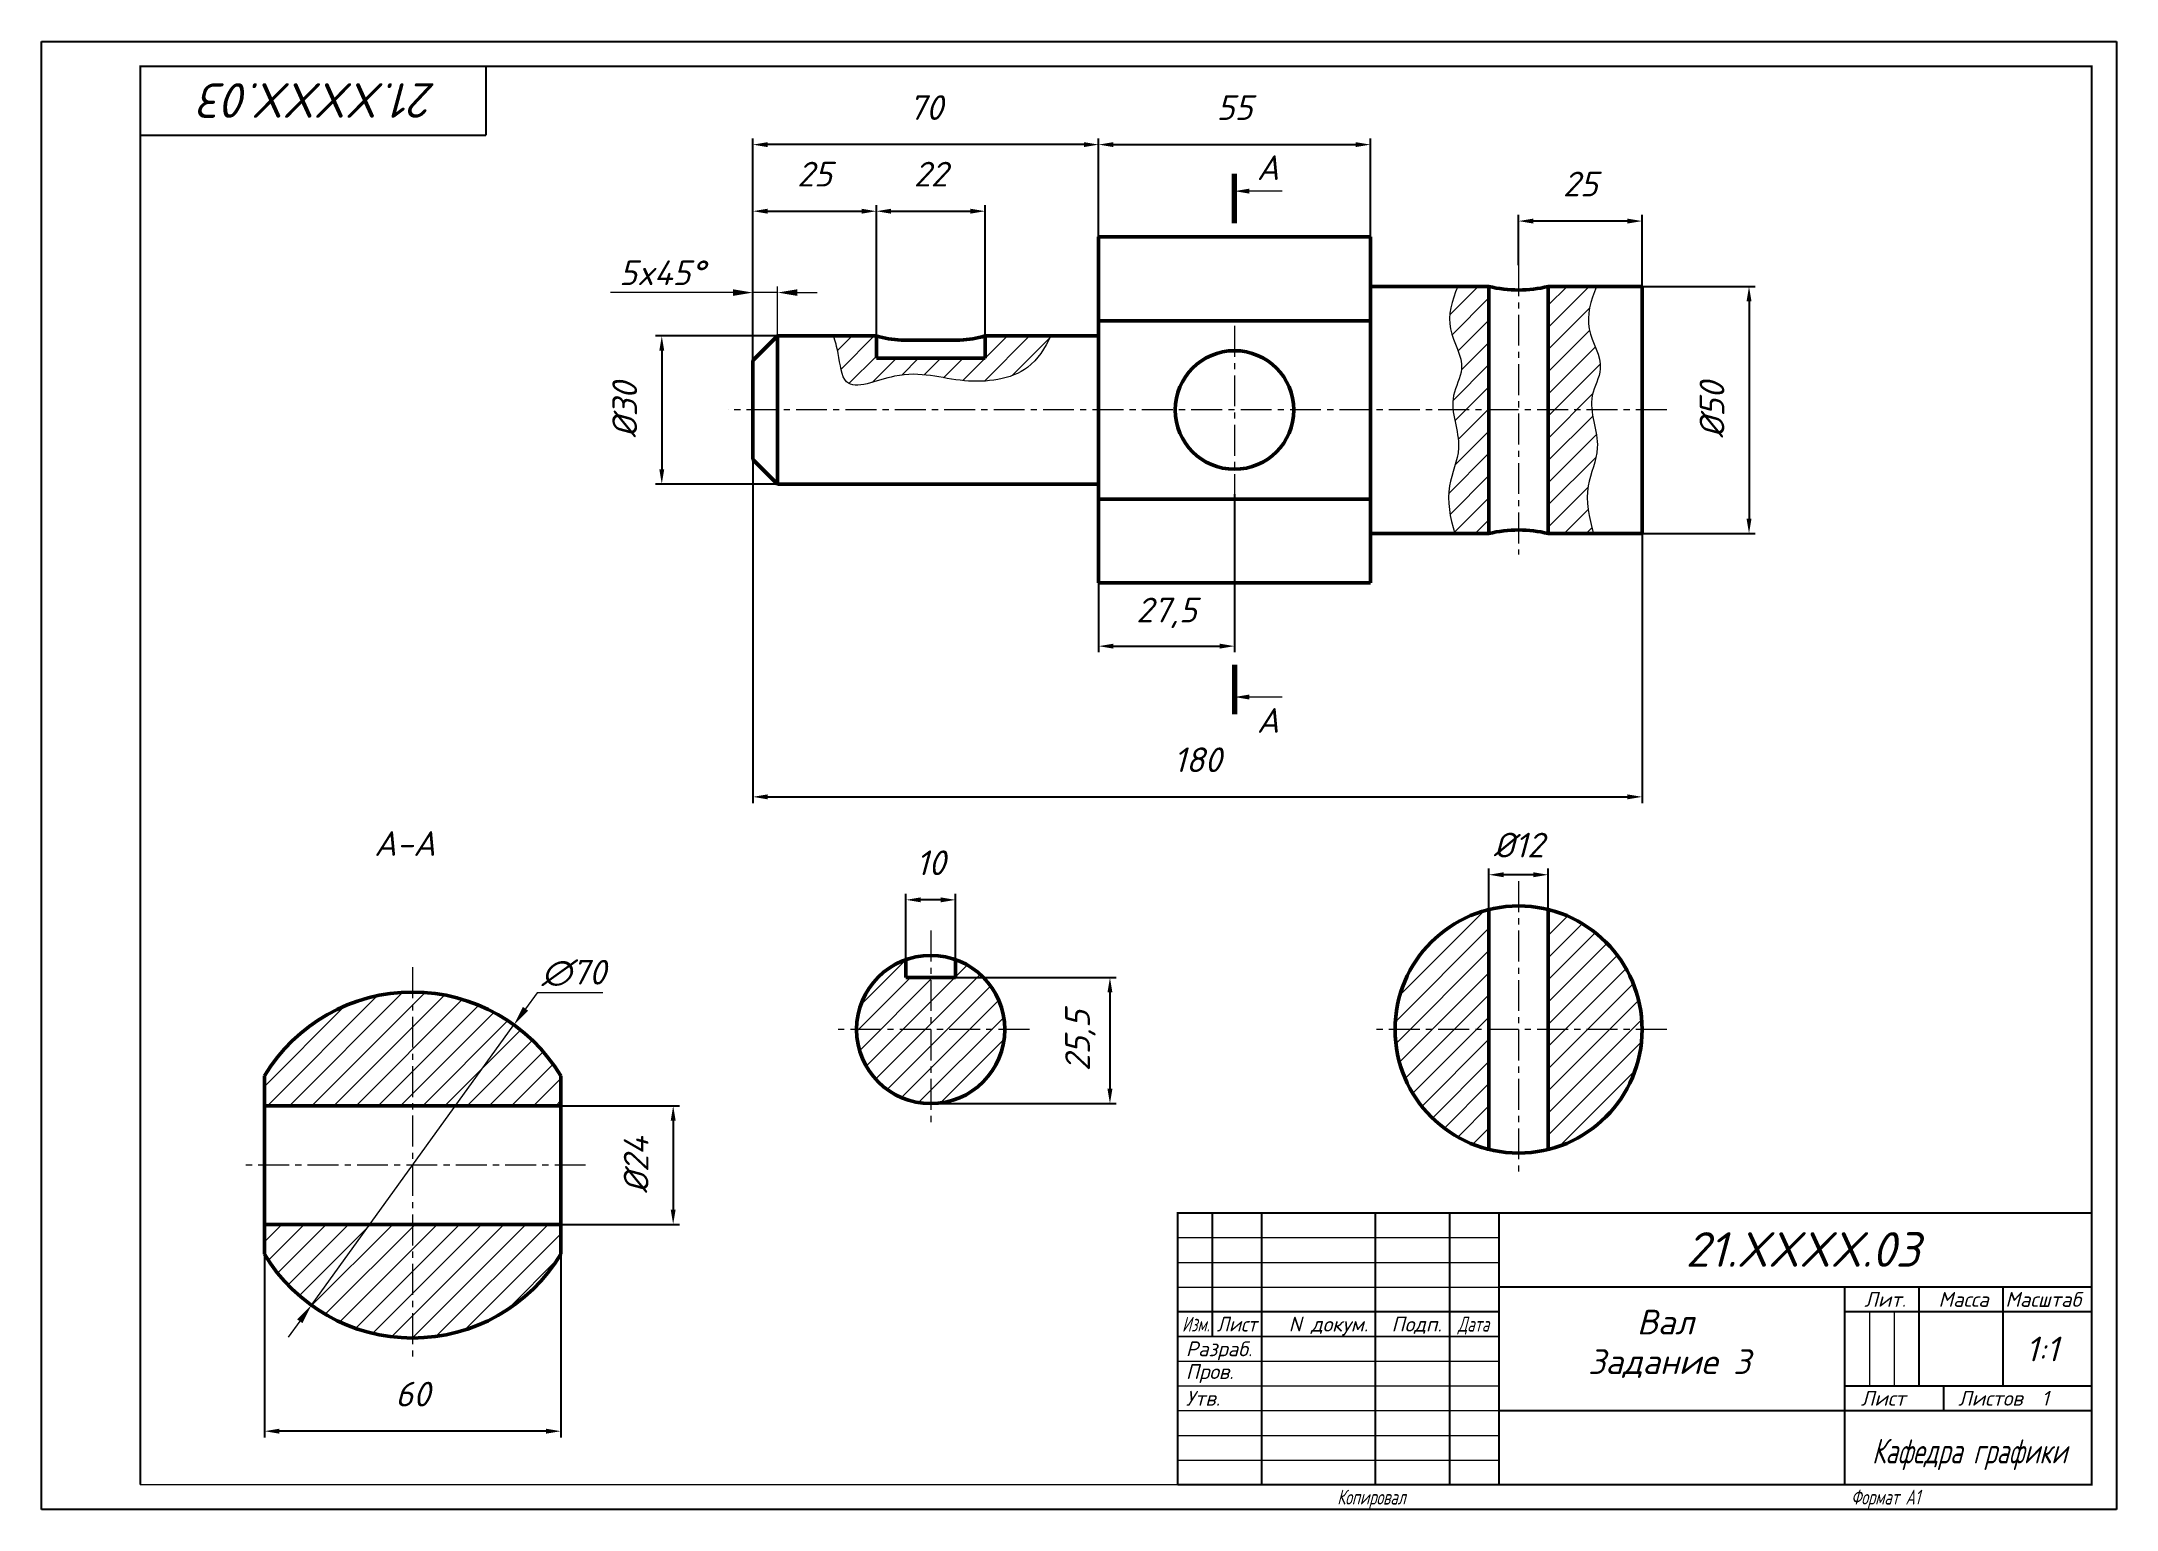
# Model space of a CAD drawing. Header units: millimetres. Extents: x 0 to 420, y 0 to 297.
import ezdxf
from ezdxf.enums import TextEntityAlignment as Align

# ---------------------------------------------------------------- set-up
doc = ezdxf.new("R2010")
doc.units = ezdxf.units.MM
doc.linetypes.add('CENTER', pattern=[2, 1.25, -0.25, 0.25, -0.25])
doc.layers.get('0').update_dxf_attribs({"lineweight": 15})
for name, color, linetype, lineweight in [('Осевая', 7, 'CENTER', 15), ('ОСН', 7, 'Continuous', 50), ('Размер', 7, 'Continuous', 18), ('Тонкая', 7, 'Continuous', 18)]:
    doc.layers.add(name, color=color, linetype=linetype, lineweight=lineweight)
doc.styles.add('ESKD', font='isocpeur.ttf', dxfattribs={"oblique": 15})
doc.styles.get("Standard").update_dxf_attribs({"font": 'isocpeur.ttf', "oblique": 15})
doc.dimstyles.new('ESKD', dxfattribs={"dimtxt": 5, "dimasz": 4, "dimexe": 1.25, "dimexo": 0, "dimgap": 1.5, "dimtad": 3, "dimdec": 0, "dimdsep": 46, "dimtxsty": 'ESKD', "dimcen": 1.5, "dimdle": 1.25, "dimclrd": 256, "dimclre": 256, "dimclrt": 256, "dimazin": 2, "dimtfac": 0.766667, "dimtdec": 0, "dimtmove": 0, "dimatfit": 3, "dimtvp": 1.5, "dimtolj": 1, "dimtzin": 0, "dimlwd": -1, "dimlwe": -1, "dimarcsym": 0})
doc.dimstyles.new('ISO-25', dxfattribs={"dimtxt": 5, "dimasz": 3, "dimexe": 1.25, "dimexo": 0, "dimgap": 1.5, "dimtad": 0, "dimdec": 0, "dimzin": 0, "dimdsep": 46, "dimtxsty": 'ESKD', "dimcen": -3, "dimdle": 1.25, "dimadec": 0, "dimazin": 0, "dimtfac": 0.766667, "dimtdec": 0, "dimtofl": 0, "dimtmove": 2, "dimatfit": 3, "dimtvp": 1.5, "dimtolj": 1, "dimtzin": 0, "dimarcsym": 0})
pattern_1 = [(45, (34.6166, -296.1273), (-2.245064, 2.245064), [])]

# ---------------------------------------------------------------- blocks, each defined once
blk = doc.blocks.new('*D1')
at = {"layer": 'DEFPOINTS', "color": 0, "ltscale": 5, "transparency": 16777216}
for p in [(95.63, 98.06), (54.62, 41.33)]:
    blk.add_point(p, dxfattribs=at)
at = {"layer": 'Размер', "ltscale": 5, "transparency": 16777216}
for p, q in [((100.31, 104.54), (97.97, 101.3)), ((113.65, 104.54), (100.31, 104.54)), ((54.62, 41.33), (95.63, 98.06)), ((52.27, 38.09), (49.93, 34.85))]:
    blk.add_line(p, q, dxfattribs=at)
for points in [[(97.43, 101.69), (98.51, 100.91), (95.63, 98.06)], [(51.73, 38.48), (52.81, 37.7), (54.62, 41.33)]]:
    blk.add_solid(points, dxfattribs=at)
at = {"layer": 'Размер', "ltscale": 5, "transparency": 16777216, "insert": (107.73, 108.54), "char_height": 5, "attachment_point": 5, "style": 'ESKD'}
blk.add_mtext('\\A1;∅70', dxfattribs=at)
blk = doc.blocks.new('*D2')
at = {"layer": 'DEFPOINTS', "color": 0, "ltscale": 5, "transparency": 16777216}
for p in [(143.98, 246.21), (148.98, 237.45), (143.98, 232.45)]:
    blk.add_point(p, dxfattribs=at)
at = {"layer": 'Размер', "ltscale": 5, "transparency": 16777216}
for p, q in [((139.98, 246.21), (115.14, 246.21)), ((143.98, 232.45), (143.98, 247.46)), ((148.98, 246.21), (143.98, 246.21)), ((148.98, 237.45), (148.98, 247.46)), ((152.98, 246.21), (156.98, 246.21))]:
    blk.add_line(p, q, dxfattribs=at)
for points in [[(139.98, 246.87), (139.98, 245.54), (143.98, 246.21)], [(152.98, 246.87), (152.98, 245.54), (148.98, 246.21)]]:
    blk.add_solid(points, dxfattribs=at)
at = {"layer": 'Размер', "ltscale": 5, "transparency": 16777216, "insert": (125.56, 250.21), "char_height": 5, "attachment_point": 5, "style": 'ESKD'}
blk.add_mtext('\\A1;5x45%%d', dxfattribs=at)
blk = doc.blocks.new('*D3')
at = {"layer": 'DEFPOINTS', "color": 0, "ltscale": 5, "transparency": 16777216}
for p in [(168.98, 262.67), (168.98, 237.45), (143.98, 232.45)]:
    blk.add_point(p, dxfattribs=at)
at = {"layer": 'Размер', "color": 0, "lineweight": -2, "ltscale": 5, "transparency": 16777216}
for p, q in [((143.98, 232.45), (143.98, 263.92)), ((146.98, 262.67), (165.98, 262.67)), ((168.98, 237.45), (168.98, 263.92))]:
    blk.add_line(p, q, dxfattribs=at)
at = {"layer": 'Размер', "color": 0, "ltscale": 5, "transparency": 16777216}
for points in [[(146.98, 263.17), (146.98, 262.17), (143.98, 262.67)], [(165.98, 263.17), (165.98, 262.17), (168.98, 262.67)]]:
    blk.add_solid(points, dxfattribs=at)
at = {"layer": 'Размер', "color": 0, "ltscale": 5, "transparency": 16777216, "insert": (156.48, 270.17), "char_height": 5, "attachment_point": 5, "style": 'ESKD'}
blk.add_mtext('\\A1;25', dxfattribs=at)
blk = doc.blocks.new('*D4')
at = {"layer": 'DEFPOINTS', "color": 0, "ltscale": 5, "transparency": 16777216}
for p in [(190.98, 262.67), (168.98, 237.45), (190.98, 237.45)]:
    blk.add_point(p, dxfattribs=at)
at = {"layer": 'Размер', "color": 0, "lineweight": -2, "ltscale": 5, "transparency": 16777216}
for p, q in [((168.98, 237.45), (168.98, 263.92)), ((171.98, 262.67), (187.98, 262.67)), ((190.98, 237.45), (190.98, 263.92))]:
    blk.add_line(p, q, dxfattribs=at)
at = {"layer": 'Размер', "color": 0, "ltscale": 5, "transparency": 16777216}
for points in [[(171.98, 263.17), (171.98, 262.17), (168.98, 262.67)], [(187.98, 263.17), (187.98, 262.17), (190.98, 262.67)]]:
    blk.add_solid(points, dxfattribs=at)
at = {"layer": 'Размер', "color": 0, "ltscale": 5, "transparency": 16777216, "insert": (179.98, 270.17), "char_height": 5, "attachment_point": 5, "style": 'ESKD'}
blk.add_mtext('\\A1;22', dxfattribs=at)
blk = doc.blocks.new('*D5')
at = {"layer": 'DEFPOINTS', "color": 0, "ltscale": 5, "transparency": 16777216}
for p in [(143.98, 276.14), (213.98, 257.45), (143.98, 232.45)]:
    blk.add_point(p, dxfattribs=at)
at = {"layer": 'Размер', "color": 0, "lineweight": -2, "ltscale": 5, "transparency": 16777216}
for p, q in [((143.98, 232.45), (143.98, 277.39)), ((213.98, 257.45), (213.98, 277.39)), ((210.98, 276.14), (146.98, 276.14))]:
    blk.add_line(p, q, dxfattribs=at)
at = {"layer": 'Размер', "color": 0, "ltscale": 5, "transparency": 16777216}
for points in [[(146.98, 276.64), (146.98, 275.64), (143.98, 276.14)], [(210.98, 276.64), (210.98, 275.64), (213.98, 276.14)]]:
    blk.add_solid(points, dxfattribs=at)
at = {"layer": 'Размер', "color": 0, "ltscale": 5, "transparency": 16777216, "insert": (178.98, 283.64), "char_height": 5, "attachment_point": 5, "style": 'ESKD'}
blk.add_mtext('\\A1;70', dxfattribs=at)
blk = doc.blocks.new('*D6')
at = {"layer": 'DEFPOINTS', "color": 0, "ltscale": 5, "transparency": 16777216}
for p in [(268.98, 276.14), (213.98, 257.45), (268.98, 257.45)]:
    blk.add_point(p, dxfattribs=at)
at = {"layer": 'Размер', "color": 0, "lineweight": -2, "ltscale": 5, "transparency": 16777216}
for p, q in [((213.98, 257.45), (213.98, 277.39)), ((268.98, 257.45), (268.98, 277.39)), ((216.98, 276.14), (265.98, 276.14))]:
    blk.add_line(p, q, dxfattribs=at)
at = {"layer": 'Размер', "color": 0, "ltscale": 5, "transparency": 16777216}
for points in [[(216.98, 276.64), (216.98, 275.64), (213.98, 276.14)], [(265.98, 276.64), (265.98, 275.64), (268.98, 276.14)]]:
    blk.add_solid(points, dxfattribs=at)
at = {"layer": 'Размер', "color": 0, "ltscale": 5, "transparency": 16777216, "insert": (241.48, 283.64), "char_height": 5, "attachment_point": 5, "style": 'ESKD'}
blk.add_mtext('\\A1;55', dxfattribs=at)
blk = doc.blocks.new('*D7')
at = {"layer": 'DEFPOINTS', "color": 0, "ltscale": 5, "transparency": 16777216}
for p in [(323.98, 247.45), (323.98, 197.45), (345.62, 197.45)]:
    blk.add_point(p, dxfattribs=at)
at = {"layer": 'Размер', "color": 0, "lineweight": -2, "ltscale": 5, "transparency": 16777216}
for p, q in [((323.98, 247.45), (346.87, 247.45)), ((345.62, 244.45), (345.62, 200.45)), ((323.98, 197.45), (346.87, 197.45))]:
    blk.add_line(p, q, dxfattribs=at)
at = {"layer": 'Размер', "color": 0, "ltscale": 5, "transparency": 16777216}
for points in [[(345.12, 244.45), (346.12, 244.45), (345.62, 247.45)], [(345.12, 200.45), (346.12, 200.45), (345.62, 197.45)]]:
    blk.add_solid(points, dxfattribs=at)
at = {"layer": 'Размер', "color": 0, "ltscale": 5, "transparency": 16777216, "insert": (338.12, 222.45), "char_height": 5, "attachment_point": 5, "rotation": 90, "style": 'ESKD'}
blk.add_mtext('\\A1;%%c50', dxfattribs=at)
blk = doc.blocks.new('*D8')
at = {"layer": 'DEFPOINTS', "color": 0, "ltscale": 5, "transparency": 16777216}
for p in [(148.98, 237.45), (125.55, 207.45), (148.98, 207.45)]:
    blk.add_point(p, dxfattribs=at)
at = {"layer": 'Размер', "color": 0, "lineweight": -2, "ltscale": 5, "transparency": 16777216}
for p, q in [((148.98, 237.45), (124.3, 237.45)), ((125.55, 234.45), (125.55, 210.45)), ((148.98, 207.45), (124.3, 207.45))]:
    blk.add_line(p, q, dxfattribs=at)
at = {"layer": 'Размер', "color": 0, "ltscale": 5, "transparency": 16777216}
for points in [[(125.05, 234.45), (126.05, 234.45), (125.55, 237.45)], [(125.05, 210.45), (126.05, 210.45), (125.55, 207.45)]]:
    blk.add_solid(points, dxfattribs=at)
at = {"layer": 'Размер', "color": 0, "ltscale": 5, "transparency": 16777216, "insert": (118.05, 222.45), "char_height": 5, "attachment_point": 5, "rotation": 90, "style": 'ESKD'}
blk.add_mtext('\\A1;%%c30', dxfattribs=at)
blk = doc.blocks.new('*D9')
at = {"layer": 'DEFPOINTS', "color": 0, "ltscale": 5, "transparency": 16777216}
for p in [(298.98, 260.67), (298.98, 251.72), (323.98, 247.45)]:
    blk.add_point(p, dxfattribs=at)
at = {"layer": 'Размер', "color": 0, "lineweight": -2, "ltscale": 5, "transparency": 16777216}
for p, q in [((298.98, 251.72), (298.98, 261.92)), ((320.98, 260.67), (301.98, 260.67)), ((323.98, 247.45), (323.98, 261.92))]:
    blk.add_line(p, q, dxfattribs=at)
at = {"layer": 'Размер', "color": 0, "ltscale": 5, "transparency": 16777216}
for points in [[(301.98, 261.17), (301.98, 260.17), (298.98, 260.67)], [(320.98, 261.17), (320.98, 260.17), (323.98, 260.67)]]:
    blk.add_solid(points, dxfattribs=at)
at = {"layer": 'Размер', "color": 0, "ltscale": 5, "transparency": 16777216, "insert": (311.48, 268.17), "char_height": 5, "attachment_point": 5, "style": 'ESKD'}
blk.add_mtext('\\A1;25', dxfattribs=at)
blk = doc.blocks.new('*D10')
at = {"layer": 'DEFPOINTS', "color": 0, "ltscale": 5, "transparency": 16777216}
for p in [(241.48, 205.45), (213.98, 187.45), (241.48, 174.67)]:
    blk.add_point(p, dxfattribs=at)
at = {"layer": 'Размер', "color": 0, "lineweight": -2, "ltscale": 5, "transparency": 16777216}
for p, q in [((241.48, 205.45), (241.48, 173.42)), ((213.98, 187.45), (213.98, 173.42)), ((216.98, 174.67), (238.48, 174.67))]:
    blk.add_line(p, q, dxfattribs=at)
at = {"layer": 'Размер', "color": 0, "ltscale": 5, "transparency": 16777216}
for points in [[(216.98, 175.17), (216.98, 174.17), (213.98, 174.67)], [(238.48, 175.17), (238.48, 174.17), (241.48, 174.67)]]:
    blk.add_solid(points, dxfattribs=at)
at = {"layer": 'Размер', "color": 0, "ltscale": 5, "transparency": 16777216, "insert": (227.73, 181.4), "char_height": 5, "attachment_point": 5, "style": 'ESKD'}
blk.add_mtext('\\A1;27,5', dxfattribs=at)
blk = doc.blocks.new('*D11')
at = {"layer": 'DEFPOINTS', "color": 0, "ltscale": 5, "transparency": 16777216}
for p in [(143.98, 212.45), (323.98, 197.45), (323.98, 144.18)]:
    blk.add_point(p, dxfattribs=at)
at = {"layer": 'Размер', "color": 0, "lineweight": -2, "ltscale": 5, "transparency": 16777216}
for p, q in [((143.98, 212.45), (143.98, 142.93)), ((323.98, 197.45), (323.98, 142.93)), ((146.98, 144.18), (320.98, 144.18))]:
    blk.add_line(p, q, dxfattribs=at)
at = {"layer": 'Размер', "color": 0, "ltscale": 5, "transparency": 16777216}
for points in [[(146.98, 144.68), (146.98, 143.68), (143.98, 144.18)], [(320.98, 144.68), (320.98, 143.68), (323.98, 144.18)]]:
    blk.add_solid(points, dxfattribs=at)
at = {"layer": 'Размер', "color": 0, "ltscale": 5, "transparency": 16777216, "insert": (233.98, 151.68), "char_height": 5, "attachment_point": 5, "style": 'ESKD'}
blk.add_mtext('\\A1;180', dxfattribs=at)
blk = doc.blocks.new('*D12')
at = {"layer": 'DEFPOINTS', "color": 0, "ltscale": 5, "transparency": 16777216}
for p in [(292.98, 128.42), (292.98, 121.37), (304.98, 121.37)]:
    blk.add_point(p, dxfattribs=at)
at = {"layer": 'Размер', "color": 0, "lineweight": -2, "ltscale": 5, "transparency": 16777216}
for p, q in [((292.98, 121.37), (292.98, 129.67)), ((301.98, 128.42), (295.98, 128.42)), ((304.98, 121.37), (304.98, 129.67))]:
    blk.add_line(p, q, dxfattribs=at)
at = {"layer": 'Размер', "color": 0, "ltscale": 5, "transparency": 16777216}
for points in [[(295.98, 128.92), (295.98, 127.92), (292.98, 128.42)], [(301.98, 128.92), (301.98, 127.92), (304.98, 128.42)]]:
    blk.add_solid(points, dxfattribs=at)
at = {"layer": 'Размер', "color": 0, "ltscale": 5, "transparency": 16777216, "insert": (298.98, 134.42), "char_height": 5, "attachment_point": 5, "style": 'ESKD'}
blk.add_mtext('\\A1;%%c12', dxfattribs=at)
blk = doc.blocks.new('*D13')
at = {"layer": 'DEFPOINTS', "color": 0, "ltscale": 5, "transparency": 16777216}
for p in [(184.98, 107.61), (179.98, 82.11), (216.26, 82.11)]:
    blk.add_point(p, dxfattribs=at)
at = {"layer": 'Размер', "color": 0, "lineweight": -2, "ltscale": 5, "transparency": 16777216}
for p, q in [((184.98, 107.61), (217.51, 107.61)), ((216.26, 104.61), (216.26, 85.11)), ((179.98, 82.11), (217.51, 82.11))]:
    blk.add_line(p, q, dxfattribs=at)
at = {"layer": 'Размер', "color": 0, "ltscale": 5, "transparency": 16777216}
for points in [[(215.76, 104.61), (216.76, 104.61), (216.26, 107.61)], [(215.76, 85.11), (216.76, 85.11), (216.26, 82.11)]]:
    blk.add_solid(points, dxfattribs=at)
at = {"layer": 'Размер', "color": 0, "ltscale": 5, "transparency": 16777216, "insert": (210.28, 94.86), "char_height": 5, "attachment_point": 5, "rotation": 90, "style": 'ESKD'}
blk.add_mtext('\\A1;25,5', dxfattribs=at)
blk = doc.blocks.new('*D14')
at = {"layer": 'DEFPOINTS', "color": 0, "ltscale": 5, "transparency": 16777216}
for p in [(174.98, 123.34), (174.98, 111.25), (184.98, 111.25)]:
    blk.add_point(p, dxfattribs=at)
at = {"layer": 'Размер', "color": 0, "lineweight": -2, "ltscale": 5, "transparency": 16777216}
for p, q in [((174.98, 111.25), (174.98, 124.59)), ((181.98, 123.34), (177.98, 123.34)), ((184.98, 111.25), (184.98, 124.59))]:
    blk.add_line(p, q, dxfattribs=at)
at = {"layer": 'Размер', "color": 0, "ltscale": 5, "transparency": 16777216}
for points in [[(177.98, 123.84), (177.98, 122.84), (174.98, 123.34)], [(181.98, 123.84), (181.98, 122.84), (184.98, 123.34)]]:
    blk.add_solid(points, dxfattribs=at)
at = {"layer": 'Размер', "color": 0, "ltscale": 5, "transparency": 16777216, "insert": (179.98, 130.84), "char_height": 5, "attachment_point": 5, "style": 'ESKD'}
blk.add_mtext('\\A1;10', dxfattribs=at)
blk = doc.blocks.new('*D15')
at = {"layer": 'DEFPOINTS', "color": 0, "ltscale": 5, "transparency": 16777216}
for p in [(105.12, 81.69), (105.12, 57.69), (127.86, 57.69)]:
    blk.add_point(p, dxfattribs=at)
at = {"layer": 'Размер', "color": 0, "lineweight": -2, "ltscale": 5, "transparency": 16777216}
for p, q in [((105.12, 81.69), (129.11, 81.69)), ((127.86, 78.69), (127.86, 60.69)), ((105.12, 57.69), (129.11, 57.69))]:
    blk.add_line(p, q, dxfattribs=at)
at = {"layer": 'Размер', "color": 0, "ltscale": 5, "transparency": 16777216}
for points in [[(127.36, 78.69), (128.36, 78.69), (127.86, 81.69)], [(127.36, 60.69), (128.36, 60.69), (127.86, 57.69)]]:
    blk.add_solid(points, dxfattribs=at)
at = {"layer": 'Размер', "color": 0, "ltscale": 5, "transparency": 16777216, "insert": (120.36, 69.69), "char_height": 5, "attachment_point": 5, "rotation": 90, "style": 'ESKD'}
blk.add_mtext('\\A1;%%c24', dxfattribs=at)
blk = doc.blocks.new('*D16')
at = {"layer": 'DEFPOINTS', "color": 0, "ltscale": 5, "transparency": 16777216}
for p in [(45.12, 51.67), (105.12, 51.67), (45.12, 15.84)]:
    blk.add_point(p, dxfattribs=at)
at = {"layer": 'Размер', "color": 0, "lineweight": -2, "ltscale": 5, "transparency": 16777216}
for p, q in [((45.12, 51.67), (45.12, 14.59)), ((105.12, 51.67), (105.12, 14.59)), ((102.12, 15.84), (48.12, 15.84))]:
    blk.add_line(p, q, dxfattribs=at)
at = {"layer": 'Размер', "color": 0, "ltscale": 5, "transparency": 16777216}
for points in [[(48.12, 16.34), (48.12, 15.34), (45.12, 15.84)], [(102.12, 16.34), (102.12, 15.34), (105.12, 15.84)]]:
    blk.add_solid(points, dxfattribs=at)
at = {"layer": 'Размер', "color": 0, "ltscale": 5, "transparency": 16777216, "insert": (75.12, 23.34), "char_height": 5, "attachment_point": 5, "style": 'ESKD'}
blk.add_mtext('\\A1;60', dxfattribs=at)

msp = doc.modelspace()

# ---------------------------------------------------------------- hatches: boundary and pattern name
at = {"layer": 'Тонкая', "ltscale": 5}
h = msp.add_hatch(dxfattribs=at)
h.set_pattern_fill('ANSI31', color=256, style=0)
h.set_pattern_definition(pattern_1)
edge = h.paths.add_edge_path()
edge.add_spline(control_points=[(286.66, 247.45), (285.5, 244.57), (283.75, 238.96), (288.94, 231.61), (285.6, 226.26), (285.61, 223.43), (285.72, 222.45)], knot_values=[1.866764, 1.866764, 1.866764, 1.866764, 10.675451, 19.061962, 24.697177, 27.655914, 27.655914, 27.655914, 27.655914], degree=3, periodic=0)
edge.add_line((285.72, 222.45), (292.98, 222.45))
edge.add_line((292.98, 222.45), (292.98, 247.45))
edge.add_line((292.98, 247.45), (286.66, 247.45))
edge = h.paths.add_edge_path()
edge.add_spline(control_points=[(285.72, 222.45), (285.99, 219.9), (287.93, 214.64), (283.87, 206.55), (285.12, 200.7), (286.05, 197.45)], knot_values=[27.655914, 27.655914, 27.655914, 27.655914, 35.331067, 43.215419, 52.998285, 52.998285, 52.998285, 52.998285], degree=3, periodic=0)
edge.add_line((286.05, 197.45), (292.98, 197.45))
edge.add_line((292.98, 197.45), (292.98, 222.45))
edge.add_line((292.98, 222.45), (285.72, 222.45))
edge = h.paths.add_edge_path()
edge.add_spline(control_points=[(314.14, 197.45), (313.21, 200.7), (311.96, 206.55), (316.02, 214.64), (314.08, 219.9), (313.81, 222.45)], knot_values=[27.655914, 27.655914, 27.655914, 27.655914, 37.43878, 45.323132, 52.998285, 52.998285, 52.998285, 52.998285], degree=3, periodic=0)
edge.add_line((313.81, 222.45), (304.98, 222.45))
edge.add_line((304.98, 222.45), (304.98, 197.45))
edge.add_line((304.98, 197.45), (314.14, 197.45))
edge = h.paths.add_edge_path()
edge.add_spline(control_points=[(313.81, 222.45), (313.7, 223.43), (313.69, 226.26), (317.02, 231.61), (311.84, 238.96), (313.59, 244.57), (314.75, 247.45)], knot_values=[1.866764, 1.866764, 1.866764, 1.866764, 4.825501, 10.460716, 18.847227, 27.655914, 27.655914, 27.655914, 27.655914], degree=3, periodic=0)
edge.add_line((314.75, 247.45), (304.98, 247.45))
edge.add_line((304.98, 247.45), (304.98, 222.45))
edge.add_line((304.98, 222.45), (313.81, 222.45))
h = msp.add_hatch(dxfattribs=at)
h.set_pattern_fill('ANSI31', color=256, style=0)
h.set_pattern_definition(pattern_1)
edge = h.paths.add_edge_path()
edge.add_line((190.98, 237.45), (190.98, 232.95))
edge.add_line((190.98, 232.95), (168.98, 232.95))
edge.add_line((168.98, 232.95), (168.98, 237.45))
edge.add_line((168.98, 237.45), (160.29, 237.45))
edge.add_spline(control_points=[(160.29, 237.45), (160.68, 236.34), (161.59, 233.15), (162.13, 225.13), (175.19, 231.51), (185.77, 227.32), (199.36, 228.94), (203.08, 234.91), (204.27, 237.45)], knot_values=[4.246044, 4.246044, 4.246044, 4.246044, 7.71787, 13.722867, 23.512533, 37.675534, 50.737203, 58.815245, 58.815245, 58.815245, 58.815245], degree=3, periodic=0)
edge.add_line((204.27, 237.45), (190.98, 237.45))
at = {"layer": 'Тонкая'}
h = msp.add_hatch(dxfattribs=at)
h.set_pattern_fill('ANSI31', color=256, style=0)
h.set_pattern_definition([(45, (-147.2937, -421.471), (-2.245064, 2.245064), [])])
h.paths.add_polyline_path([(292.98, 121.37), (287.1, 119.1), (281.97, 115.43), (277.93, 110.59), (275.22, 104.89), (274.03, 98.69), (274.43, 92.4), (276.39, 86.4), (279.79, 81.09), (284.41, 76.79), (289.95, 73.79), (292.98, 72.84)])
h.paths.add_polyline_path([(304.98, 72.84), (310.86, 75.11), (315.99, 78.78), (320.04, 83.63), (322.74, 89.32), (323.93, 95.52), (323.53, 101.81), (321.57, 107.81), (318.18, 113.12), (313.55, 117.42), (308.01, 120.42), (304.98, 121.37)])
h = msp.add_hatch(dxfattribs=at)
h.set_pattern_fill('ANSI31', color=256, style=0)
h.set_pattern_definition([(45, (140.7087, -421.471), (-2.245064, 2.245064), [])])
h.paths.add_polyline_path([(179.98, 82.11), (184.79, 82.9), (189.1, 85.19), (192.44, 88.75), (194.46, 93.19), (194.95, 98.04), (193.86, 102.79), (191.3, 106.94), (187.55, 110.06), (184.98, 111.25), (184.98, 107.61), (174.98, 107.61), (174.98, 111.25), (170.71, 108.9), (167.42, 105.3), (165.45, 100.83), (165.02, 95.97), (166.18, 91.24), (168.79, 87.12), (172.59, 84.06), (177.16, 82.37)])
h = msp.add_hatch(dxfattribs=at)
h.set_pattern_fill('ANSI31', color=256, style=0)
h.set_pattern_definition([(45, (-282.795, -448.8832), (-2.245064, 2.245064), [])])
h.paths.add_polyline_path([(105.12, 51.67), (105.12, 57.69), (45.12, 57.69), (45.12, 51.67), (49.63, 45.71), (55.31, 40.84), (61.88, 37.29), (69.06, 35.22), (76.52, 34.72), (83.91, 35.81), (90.9, 38.45), (97.17, 42.51), (102.44, 47.81)])
h.paths.add_polyline_path([(105.12, 81.69), (105.12, 87.72), (100.61, 93.68), (94.94, 98.54), (88.36, 102.09), (81.18, 104.16), (73.73, 104.67), (66.33, 103.57), (59.34, 100.93), (53.07, 96.87), (47.8, 91.57), (45.12, 87.72), (45.12, 81.69)])

# ---------------------------------------------------------------- linework, layer by layer
for p, q in [((230, 55), (295, 55)), ((230, 50), (295, 50)), ((230, 45), (295, 45)), ((370, 40), (370, 25)), ((370, 40), (370, 25)), ((375, 40), (375, 25)), ((375, 40), (375, 25)), ((230, 30), (295, 30)), ((230, 25), (295, 25)), ((230, 20), (295, 20)), ((230, 15), (295, 15)), ((230, 10), (295, 10)), ((230, 5), (20, 5))]:
    msp.add_line(p, q)
at = {"const_width": 0.4}
for points in [[(20, 5), (20, 292), (415, 292), (415, 5), (230, 5)], [(90, 292), (90, 278)], [(20, 278), (90, 278)], [(230, 5), (230, 60), (415, 60)], [(237, 35), (237, 60)], [(247, 5), (247, 60)], [(270, 5), (270, 60)], [(285, 60), (285, 5)], [(295, 5), (295, 60)], [(295, 45), (415, 45)], [(365, 45), (365, 5)], [(380, 45), (380, 25)], [(380, 45), (380, 25)], [(397, 45), (397, 25)], [(397, 45), (397, 25)], [(230, 40), (295, 40)], [(365, 40), (415, 40)], [(365, 40), (415, 40)], [(230, 35), (295, 35)], [(365, 25), (415, 25)], [(365, 25), (415, 25)], [(385, 25), (385, 20)], [(385, 25), (385, 20)], [(295, 20), (415, 20)]]:
    msp.add_lwpolyline(points, dxfattribs=at)
at = {"layer": 'DEFPOINTS'}
for p, q in [((0, 297), (420, 297)), ((0, 0), (0, 297)), ((420, 297), (420, 0)), ((420, 0), (0, 0))]:
    msp.add_line(p, q, dxfattribs=at)
at = {"layer": 'Осевая', "ltscale": 5}
for p, q in [((298.98, 251.72), (298.98, 193.18)), ((241.48, 239.45), (241.48, 205.45)), ((328.98, 222.45), (138.98, 222.45)), ((298.98, 127.11), (298.98, 67.11)), ((179.98, 117.11), (179.98, 77.11)), ((75.12, 109.69), (75.12, 29.69)), ((199.98, 97.11), (159.98, 97.11)), ((328.98, 97.11), (268.98, 97.11)), ((110.12, 69.69), (40.12, 69.69))]:
    msp.add_line(p, q, dxfattribs=at)
at = {"layer": 'ОСН', "lineweight": 70, "ltscale": 5}
for p, q in [((241.48, 260.23), (241.48, 270.23)), ((241.48, 170.88), (241.48, 160.88))]:
    msp.add_line(p, q, dxfattribs=at)
at = {"layer": 'ОСН', "ltscale": 10}
for p, q in [((213.98, 257.45), (213.98, 240.48)), ((213.98, 257.45), (268.98, 257.45)), ((268.98, 257.45), (268.98, 240.48)), ((268.98, 247.45), (292.98, 247.45)), ((292.98, 247.45), (292.98, 197.45)), ((304.98, 247.45), (323.98, 247.45)), ((304.98, 247.45), (304.98, 197.45)), ((323.98, 247.45), (323.98, 197.45)), ((213.98, 240.48), (268.98, 240.48)), ((213.98, 240.48), (213.98, 204.42)), ((268.98, 204.42), (268.98, 240.48)), ((143.98, 232.45), (148.98, 237.45)), ((148.98, 237.45), (168.98, 237.45)), ((148.98, 237.45), (148.98, 207.45)), ((168.98, 237.45), (168.98, 232.95)), ((173.98, 236.59), (185.98, 236.59)), ((190.98, 237.45), (213.98, 237.45)), ((190.98, 237.45), (190.98, 232.95)), ((143.98, 232.45), (143.98, 212.45)), ((168.98, 232.95), (190.98, 232.95)), ((143.98, 212.45), (148.98, 207.45)), ((148.98, 207.45), (213.98, 207.45)), ((213.98, 204.42), (213.98, 187.45)), ((213.98, 204.42), (268.98, 204.42)), ((268.98, 204.42), (268.98, 187.45)), ((268.98, 197.45), (292.98, 197.45)), ((304.98, 197.45), (323.98, 197.45)), ((213.98, 187.45), (268.98, 187.45)), ((292.98, 72.84), (292.98, 121.37)), ((304.98, 72.84), (304.98, 121.37)), ((174.98, 107.61), (174.98, 111.25)), ((184.98, 111.25), (184.98, 107.61)), ((174.98, 107.61), (184.98, 107.61)), ((45.12, 51.67), (45.12, 87.72)), ((105.12, 51.67), (105.12, 87.72)), ((45.12, 81.69), (105.12, 81.69)), ((45.12, 57.69), (105.12, 57.69))]:
    msp.add_line(p, q, dxfattribs=at)
for centre, radius in [((241.48, 222.45), 12), ((298.98, 97.11), 25), ((179.98, 97.11), 15)]:
    msp.add_circle(centre, radius, dxfattribs=at)
for centre, radius, start, end in [((298.98, 271.72), 25, 256.1135, 283.8865), ((175.07, 257.95), 21.39, 253.4534, 267.0754), ((184.89, 257.95), 21.39, 272.9246, 286.5466), ((298.98, 173.18), 25, 76.1135, 103.8865), ((75.12, 69.69), 35, 31.0027, 148.9973), ((75.12, 69.69), 35, 211.0027, 328.9973)]:
    msp.add_arc(centre, radius, start, end, dxfattribs=at)
at = {"layer": 'Размер', "ltscale": 5}
for p, q in [((251.11, 266.73), (244.48, 266.73)), ((251.11, 164.38), (244.48, 164.38))]:
    msp.add_line(p, q, dxfattribs=at)
for points in [[(244.48, 266.23), (244.48, 267.23), (241.48, 266.73)], [(244.48, 164.88), (244.48, 163.88), (241.48, 164.38)]]:
    msp.add_solid(points, dxfattribs=at)
at = {"layer": 'Тонкая', "ltscale": 5}
for points, knots in [([(286.66, 247.45), (285.5, 244.57), (283.75, 238.96), (288.94, 231.61), (284.09, 223.84), (288.4, 215.58), (283.87, 206.55), (285.12, 200.7), (286.05, 197.45)], [1.866764, 1.866764, 1.866764, 1.866764, 10.675451, 19.061962, 24.697177, 35.331067, 43.215419, 52.998285, 52.998285, 52.998285, 52.998285]), ([(314.75, 247.45), (313.59, 244.57), (311.84, 238.96), (317.02, 231.61), (312.18, 223.84), (316.49, 215.58), (311.96, 206.55), (313.21, 200.7), (314.14, 197.45)], [1.866764, 1.866764, 1.866764, 1.866764, 10.675451, 19.061962, 24.697177, 35.331067, 43.215419, 52.998285, 52.998285, 52.998285, 52.998285]), ([(204.27, 237.45), (203.08, 234.91), (199.36, 228.94), (185.77, 227.32), (175.19, 231.51), (162.13, 225.13), (161.59, 233.15), (160.68, 236.34), (160.29, 237.45)], [4.246044, 4.246044, 4.246044, 4.246044, 12.324086, 25.385755, 39.548756, 49.338423, 55.343419, 58.815245, 58.815245, 58.815245, 58.815245])]:
    msp.add_open_spline(points, degree=3, knots=knots, dxfattribs=at)

# ---------------------------------------------------------------- texts
at = {"oblique": 15}
msp.add_text('21.XXXX.03', height=7, rotation=180, dxfattribs=at).set_placement((79.92, 288.57))
for s, height, p in [('A', 5, (246, 268.98)), ('A', 5, (246, 157.14)), ('A-A', 5, (67.35, 132.24)), ('21.XXXX.03', 7, (332.79, 49.11)), ('Лит.', 3, (368.96, 41)), ('Масса', 3, (383.96, 41)), ('Масштаб', 3, (397.5, 41)), ('N докум.', 3, (252.44, 36)), ('Подп.', 3, (273.25, 36)), ('Вал', 5, (322.93, 35.41)), ('Разраб.', 3, (231.63, 31)), ('Пров.', 3, (231.63, 26.4)), ('Задание 3', 5, (313.02, 27.41)), ('Утв.', 3, (231.63, 21)), ('Лист', 3, (368.26, 21)), ('Листов  1', 3, (387.96, 21))]:
    msp.add_text(s, height=height, dxfattribs=at).set_placement(p)
for s, height, width, p in [('Изм.', 3, 0.7, (230.86, 36)), ('Лист', 3, 0.9, (237.89, 36)), ('Дата', 3, 0.7, (286.68, 36)), ('Кафедра графики', 5, 0.7, (370.52, 9.32)), ('Копировал', 3, 0.7, (262.26, 1)), ('Формат А1', 3, 0.7, (366.26, 1))]:
    msp.add_text(s, height=height, dxfattribs=dict(at, width=width)).set_placement(p)
msp.add_text('1:1', height=5, dxfattribs=at).set_placement((404.96, 29.97), align=Align.CENTER)

# ---------------------------------------------------------------- dimensions: what is measured, and where the dimension line sits
at = {"layer": 'Размер', "ltscale": 5}
for base, p1, p2, picture, middle in [((143.98, 276.14), (213.98, 257.45), (143.98, 232.45), '*D5', (178.98, 283.64)), ((268.98, 276.14), (213.98, 257.45), (268.98, 257.45), '*D6', (241.48, 283.64)), ((168.98, 262.67), (143.98, 232.45), (168.98, 237.45), '*D3', (156.48, 270.17)), ((190.98, 262.67), (168.98, 237.45), (190.98, 237.45), '*D4', (179.98, 270.17)), ((298.98, 260.67), (323.98, 247.45), (298.98, 251.72), '*D9', (311.48, 268.17)), ((323.98, 144.18), (143.98, 212.45), (323.98, 197.45), '*D11', (233.98, 151.68)), ((174.98, 123.34), (184.98, 111.25), (174.98, 111.25), '*D14', (179.98, 130.84)), ((45.12, 15.84), (105.12, 51.67), (45.12, 51.67), '*D16', (75.12, 23.34))]:
    dim = msp.add_linear_dim(base=base, p1=p1, p2=p2, dimstyle='ISO-25', dxfattribs=at)
    dim.commit()
    dim.dimension.update_dxf_attribs({"geometry": picture, "text_midpoint": middle})
for base, p1, p2, text, dimstyle, picture, middle in [((143.98, 246.21), (148.98, 237.45), (143.98, 232.45), '5x45%%d', 'ESKD', '*D2', (125.56, 250.21)), ((292.98, 128.42), (304.98, 121.37), (292.98, 121.37), '%%c12', 'ISO-25', '*D12', (298.98, 134.42))]:
    dim = msp.add_linear_dim(base=base, p1=p1, p2=p2, text=text, dimstyle=dimstyle, dxfattribs=at)
    dim.commit()
    dim.dimension.update_dxf_attribs({"geometry": picture, "text_midpoint": middle})
for base, p1, p2, text, picture, middle in [((345.62, 197.45), (323.98, 247.45), (323.98, 197.45), '%%c50', '*D7', (338.12, 222.45)), ((125.55, 207.45), (148.98, 237.45), (148.98, 207.45), '%%c30', '*D8', (118.05, 222.45)), ((127.86, 57.69), (105.12, 81.69), (105.12, 57.69), '%%c24', '*D15', (120.36, 69.69))]:
    dim = msp.add_linear_dim(base=base, p1=p1, p2=p2, angle=90, text=text, dimstyle='ISO-25', dxfattribs=at)
    dim.commit()
    dim.dimension.update_dxf_attribs({"geometry": picture, "text_midpoint": middle})
dim = msp.add_linear_dim(base=(241.48, 174.67), p1=(213.98, 187.45), p2=(241.48, 205.45), text='27,5', dimstyle='ISO-25', dxfattribs=at)
dim.commit()
dim.dimension.update_dxf_attribs({"geometry": '*D10', "text_midpoint": (227.73, 181.4), "dimtype": 160})
dim = msp.add_diameter_dim_2p(p1=(54.62, 41.33), p2=(95.63, 98.06), dimstyle='ESKD', override={"dimtoh": 1}, dxfattribs=at)
dim.commit()
dim.dimension.update_dxf_attribs({"geometry": '*D1', "text_midpoint": (107.73, 108.54)})
dim = msp.add_linear_dim(base=(216.26, 82.11), p1=(184.98, 107.61), p2=(179.98, 82.11), angle=90, text='25,5', dimstyle='ISO-25', dxfattribs=at)
dim.commit()
dim.dimension.update_dxf_attribs({"geometry": '*D13', "text_midpoint": (210.28, 94.86), "dimtype": 160})

doc.saveas('drawing.dxf')
